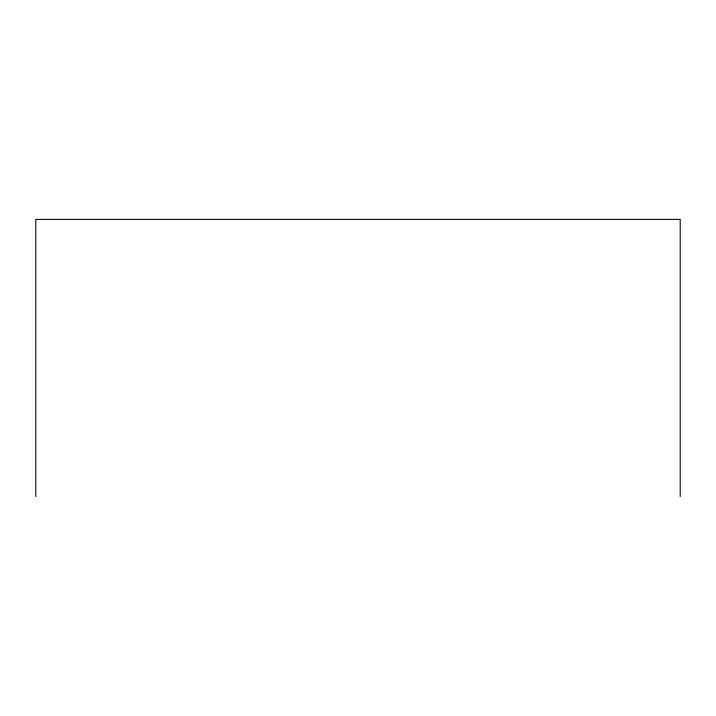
<?xml version="1.0" encoding="UTF-8"?>
<svg xmlns="http://www.w3.org/2000/svg" width="716" height="716" viewBox="0 0 716 716"><rect width="100%" height="100%" fill="white"/><g stroke="black" fill="none" stroke-linecap="round" stroke-linejoin="round"><path stroke-width="1.07" d="M680.2 496.591L680.2 219.409L35.8 219.409L35.8 496.591"/></g></svg>
